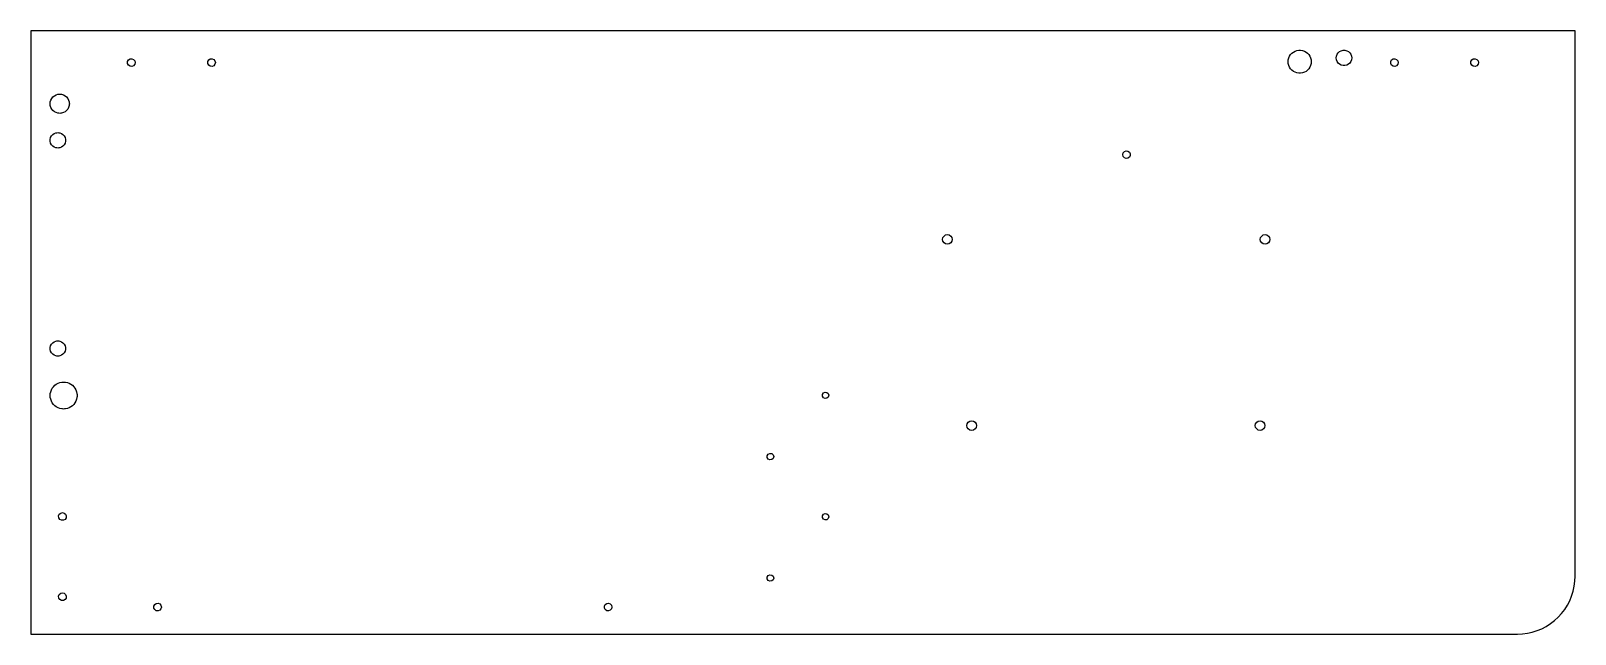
# Model space of a CAD drawing. Header units: metres. Extents: x 0 to 401, y -156 to 0.
import ezdxf

# ---------------------------------------------------------------- set-up
doc = ezdxf.new("R2010")
doc.units = ezdxf.units.M

msp = doc.modelspace()

# ---------------------------------------------------------------- linework, layer by layer
for p, q in [((401, 0), (0, 0)), ((0, 0), (0, -156.5)), ((401, -141.5), (401, 0)), ((25.1291, -7.96068), (25.3515, -7.53688)), ((25.1291, -8.43931), (25.1291, -7.96068)), ((25.3515, -7.53688), (25.7454, -7.26498)), ((25.7454, -7.26498), (26.2205, -7.20729)), ((26.2205, -7.20729), (26.6681, -7.37702)), ((26.6681, -7.37702), (26.9855, -7.73528)), ((26.9855, -7.73528), (27.1, -8.2)), ((45.9491, -7.96068), (46.1715, -7.53688)), ((45.9491, -8.43931), (45.9491, -7.96068)), ((46.1715, -7.53688), (46.5654, -7.26498)), ((46.5654, -7.26498), (47.0405, -7.20729)), ((47.0405, -7.20729), (47.4881, -7.37702)), ((47.4881, -7.37702), (47.8055, -7.73528)), ((47.8055, -7.73528), (47.92, -8.2)), ((326.48, -8), (326.521, -7.50622)), ((326.521, -8.49378), (326.48, -8)), ((326.521, -7.50622), (326.643, -7.0259)), ((326.643, -7.0259), (326.842, -6.57216)), ((326.842, -6.57216), (327.113, -6.15736)), ((327.113, -6.15736), (327.448, -5.79283)), ((327.448, -5.79283), (327.839, -5.4885)), ((327.839, -5.4885), (328.275, -5.25268)), ((328.275, -5.25268), (328.744, -5.0918)), ((328.744, -5.0918), (329.232, -5.01025)), ((329.232, -5.01025), (329.728, -5.01025)), ((329.728, -5.01025), (330.216, -5.0918)), ((330.216, -5.0918), (330.685, -5.25268)), ((330.685, -5.25268), (331.121, -5.4885)), ((331.121, -5.4885), (331.512, -5.79283)), ((331.512, -5.79283), (331.847, -6.15736)), ((331.847, -6.15736), (332.118, -6.57216)), ((332.118, -6.57216), (332.317, -7.0259)), ((332.317, -7.0259), (332.439, -7.50622)), ((332.439, -7.50622), (332.48, -8)), ((332.48, -8), (332.439, -8.49378)), ((338.98, -7), (339.038, -6.52137)), ((339.038, -7.47863), (338.98, -7)), ((339.038, -6.52137), (339.209, -6.07055)), ((339.209, -7.92945), (339.038, -7.47863)), ((339.209, -6.07055), (339.483, -5.67375)), ((339.483, -8.32625), (339.209, -7.92945)), ((339.483, -5.67375), (339.844, -5.35403)), ((339.844, -5.35403), (340.271, -5.12997)), ((340.271, -5.12997), (340.739, -5.01458)), ((340.739, -5.01458), (341.221, -5.01458)), ((341.221, -5.01458), (341.689, -5.12997)), ((341.689, -5.12997), (342.116, -5.35403)), ((342.116, -5.35403), (342.477, -5.67375)), ((342.477, -5.67375), (342.751, -6.07055)), ((342.751, -7.92945), (342.477, -8.32625)), ((342.751, -6.07055), (342.922, -6.52137)), ((342.922, -7.47863), (342.751, -7.92945)), ((342.922, -6.52137), (342.98, -7)), ((342.98, -7), (342.922, -7.47863)), ((353.109, -7.96068), (353.331, -7.53688)), ((353.109, -8.43931), (353.109, -7.96068)), ((353.331, -7.53688), (353.725, -7.26498)), ((353.725, -7.26498), (354.201, -7.20729)), ((354.201, -7.20729), (354.648, -7.37702)), ((354.648, -7.37702), (354.965, -7.73528)), ((354.965, -7.73528), (355.08, -8.2)), ((373.929, -7.96068), (374.151, -7.53688)), ((373.929, -8.43931), (373.929, -7.96068)), ((374.151, -7.53688), (374.545, -7.26498)), ((374.545, -7.26498), (375.021, -7.20729)), ((375.021, -7.20729), (375.468, -7.37702)), ((375.468, -7.37702), (375.785, -7.73528)), ((375.785, -7.73528), (375.9, -8.2)), ((25.3515, -8.86312), (25.1291, -8.43931)), ((25.7454, -9.13502), (25.3515, -8.86312)), ((26.2205, -9.19271), (25.7454, -9.13502)), ((26.6681, -9.02298), (26.2205, -9.19271)), ((26.9855, -8.66472), (26.6681, -9.02298)), ((27.1, -8.2), (26.9855, -8.66472)), ((46.1715, -8.86312), (45.9491, -8.43931)), ((46.5654, -9.13502), (46.1715, -8.86312)), ((47.0405, -9.19271), (46.5654, -9.13502)), ((47.4881, -9.02298), (47.0405, -9.19271)), ((47.8055, -8.66472), (47.4881, -9.02298)), ((47.92, -8.2), (47.8055, -8.66472)), ((326.643, -8.9741), (326.521, -8.49378)), ((326.842, -9.42784), (326.643, -8.9741)), ((327.113, -9.84264), (326.842, -9.42784)), ((327.448, -10.2072), (327.113, -9.84264)), ((327.839, -10.5115), (327.448, -10.2072)), ((328.275, -10.7473), (327.839, -10.5115)), ((328.744, -10.9082), (328.275, -10.7473)), ((329.232, -10.9898), (328.744, -10.9082)), ((329.728, -10.9898), (329.232, -10.9898)), ((330.216, -10.9082), (329.728, -10.9898)), ((330.685, -10.7473), (330.216, -10.9082)), ((331.121, -10.5115), (330.685, -10.7473)), ((331.512, -10.2072), (331.121, -10.5115)), ((331.847, -9.84264), (331.512, -10.2072)), ((332.118, -9.42784), (331.847, -9.84264)), ((332.317, -8.9741), (332.118, -9.42784)), ((332.439, -8.49378), (332.317, -8.9741)), ((339.844, -8.64597), (339.483, -8.32625)), ((340.271, -8.87003), (339.844, -8.64597)), ((340.739, -8.98542), (340.271, -8.87003)), ((341.221, -8.98542), (340.739, -8.98542)), ((341.689, -8.87003), (341.221, -8.98542)), ((342.116, -8.64597), (341.689, -8.87003)), ((342.477, -8.32625), (342.116, -8.64597)), ((353.331, -8.86312), (353.109, -8.43931)), ((353.725, -9.13502), (353.331, -8.86312)), ((354.201, -9.19271), (353.725, -9.13502)), ((354.648, -9.02298), (354.201, -9.19271)), ((354.965, -8.66472), (354.648, -9.02298)), ((355.08, -8.2), (354.965, -8.66472)), ((374.151, -8.86312), (373.929, -8.43931)), ((374.545, -9.13502), (374.151, -8.86312)), ((375.021, -9.19271), (374.545, -9.13502)), ((375.468, -9.02298), (375.021, -9.19271)), ((375.785, -8.66472), (375.468, -9.02298)), ((375.9, -8.2), (375.785, -8.66472)), ((5, -18.9), (5.02402, -18.6561)), ((5.02402, -19.1439), (5, -18.9)), ((5.02402, -18.6561), (5.04804, -18.4123)), ((5.04804, -19.3877), (5.02402, -19.1439)), ((5.04804, -18.4123), (5.1903, -17.9433)), ((5.1903, -19.8567), (5.04804, -19.3877)), ((5.1903, -17.9433), (5.42133, -17.5111)), ((5.42133, -20.2889), (5.1903, -19.8567)), ((5.42133, -17.5111), (5.73223, -17.1322)), ((5.73223, -17.1322), (6.11107, -16.8213)), ((6.11107, -16.8213), (6.54329, -16.5903)), ((6.54329, -16.5903), (7.01227, -16.448)), ((7.01227, -16.448), (7.25614, -16.424)), ((7.25614, -16.424), (7.5, -16.4)), ((7.5, -16.4), (7.74386, -16.424)), ((7.74386, -16.424), (7.98773, -16.448)), ((7.98773, -16.448), (8.45671, -16.5903)), ((8.45671, -16.5903), (8.88893, -16.8213)), ((8.88893, -16.8213), (9.26777, -17.1322)), ((9.26777, -17.1322), (9.57867, -17.5111)), ((9.57867, -17.5111), (9.8097, -17.9433)), ((9.8097, -19.8567), (9.57867, -20.2889)), ((9.8097, -17.9433), (9.95196, -18.4123)), ((9.95196, -19.3877), (9.8097, -19.8567)), ((9.95196, -18.4123), (9.97598, -18.6561)), ((9.97598, -19.1439), (9.95196, -19.3877)), ((9.97598, -18.6561), (10, -18.9)), ((10, -18.9), (9.97598, -19.1439)), ((5.73223, -20.6678), (5.42133, -20.2889)), ((6.11107, -20.9787), (5.73223, -20.6678)), ((6.54329, -21.2097), (6.11107, -20.9787)), ((7.01227, -21.352), (6.54329, -21.2097)), ((7.25614, -21.376), (7.01227, -21.352)), ((7.5, -21.4), (7.25614, -21.376)), ((7.74386, -21.376), (7.5, -21.4)), ((7.98773, -21.352), (7.74386, -21.376)), ((8.45671, -21.2097), (7.98773, -21.352)), ((8.88893, -20.9787), (8.45671, -21.2097)), ((9.26777, -20.6678), (8.88893, -20.9787)), ((9.57867, -20.2889), (9.26777, -20.6678)), ((5.01458, -28.1589), (5.12997, -27.6908)), ((5.12997, -27.6908), (5.35403, -27.2639)), ((5.35403, -27.2639), (5.67375, -26.903)), ((5.67375, -26.903), (6.07055, -26.6291)), ((6.07055, -26.6291), (6.52137, -26.4581)), ((6.52137, -26.4581), (6.76068, -26.4291)), ((6.76068, -26.4291), (7, -26.4)), ((7, -26.4), (7.23932, -26.4291)), ((7.23932, -26.4291), (7.47863, -26.4581)), ((7.47863, -26.4581), (7.92945, -26.6291)), ((7.92945, -26.6291), (8.32625, -26.903)), ((8.32625, -26.903), (8.64597, -27.2639)), ((8.64597, -27.2639), (8.87003, -27.6908)), ((8.87003, -27.6908), (8.98542, -28.1589)), ((5.01458, -28.6411), (5.01458, -28.1589)), ((5.12997, -29.1092), (5.01458, -28.6411)), ((5.35403, -29.5361), (5.12997, -29.1092)), ((5.67375, -29.897), (5.35403, -29.5361)), ((6.07055, -30.1709), (5.67375, -29.897)), ((6.52137, -30.3419), (6.07055, -30.1709)), ((6.76068, -30.3709), (6.52137, -30.3419)), ((7, -30.4), (6.76068, -30.3709)), ((7.23932, -30.3709), (7, -30.4)), ((7.47863, -30.3419), (7.23932, -30.3709)), ((7.92945, -30.1709), (7.47863, -30.3419)), ((8.32625, -29.897), (7.92945, -30.1709)), ((8.64597, -29.5361), (8.32625, -29.897)), ((8.87003, -29.1092), (8.64597, -29.5361)), ((8.98542, -28.6411), (8.87003, -29.1092)), ((8.98542, -28.1589), (8.98542, -28.6411)), ((283.512, -32.1), (283.626, -31.6353)), ((283.626, -31.6353), (283.944, -31.277)), ((283.944, -31.277), (284.391, -31.1073)), ((284.391, -31.1073), (284.866, -31.165)), ((284.866, -31.165), (285.26, -31.4369)), ((285.26, -31.4369), (285.483, -31.8607)), ((285.483, -31.8607), (285.483, -32.3393)), ((283.626, -32.5647), (283.512, -32.1)), ((283.944, -32.923), (283.626, -32.5647)), ((284.391, -33.0927), (283.944, -32.923)), ((284.866, -33.035), (284.391, -33.0927)), ((285.26, -32.7631), (284.866, -33.035)), ((285.483, -32.3393), (285.26, -32.7631)), ((236.75, -54.1), (236.845, -53.6216)), ((236.845, -54.5784), (236.75, -54.1)), ((236.845, -53.6216), (237.116, -53.2161)), ((237.116, -54.9839), (236.845, -54.5784)), ((237.116, -53.2161), (237.522, -52.9451)), ((237.522, -55.2548), (237.116, -54.9839)), ((237.522, -52.9451), (238, -52.85)), ((238, -55.35), (237.522, -55.2548)), ((238, -52.85), (238.478, -52.9451)), ((238.478, -55.2548), (238, -55.35)), ((238.478, -52.9451), (238.884, -53.2161)), ((238.884, -54.9839), (238.478, -55.2548)), ((238.884, -53.2161), (239.155, -53.6216)), ((239.155, -54.5784), (238.884, -54.9839)), ((239.155, -53.6216), (239.25, -54.1)), ((239.25, -54.1), (239.155, -54.5784)), ((319.25, -54.1), (319.345, -53.6216)), ((319.345, -54.5784), (319.25, -54.1)), ((319.345, -53.6216), (319.616, -53.2161)), ((319.616, -54.9839), (319.345, -54.5784)), ((319.616, -53.2161), (320.022, -52.9451)), ((320.022, -55.2548), (319.616, -54.9839)), ((320.022, -52.9451), (320.5, -52.85)), ((320.5, -55.35), (320.022, -55.2548)), ((320.5, -52.85), (320.978, -52.9451)), ((320.978, -55.2548), (320.5, -55.35)), ((320.978, -52.9451), (321.384, -53.2161)), ((321.384, -54.9839), (320.978, -55.2548)), ((321.384, -53.2161), (321.655, -53.6216)), ((321.655, -54.5784), (321.384, -54.9839)), ((321.655, -53.6216), (321.75, -54.1)), ((321.75, -54.1), (321.655, -54.5784)), ((5.01458, -82.1589), (5.12997, -81.6908)), ((5.01458, -82.6411), (5.01458, -82.1589)), ((5.12997, -83.1092), (5.01458, -82.6411)), ((5.12997, -81.6908), (5.35403, -81.2639)), ((5.35403, -83.5361), (5.12997, -83.1092)), ((5.35403, -81.2639), (5.67375, -80.903)), ((5.67375, -83.897), (5.35403, -83.5361)), ((5.67375, -80.903), (6.07055, -80.6291)), ((6.07055, -84.1709), (5.67375, -83.897)), ((6.07055, -80.6291), (6.52137, -80.4581)), ((6.52137, -84.3419), (6.07055, -84.1709)), ((6.52137, -80.4581), (6.76068, -80.4291)), ((6.76068, -80.4291), (7, -80.4)), ((7, -80.4), (7.23932, -80.4291)), ((7.23932, -80.4291), (7.47863, -80.4581)), ((7.47863, -80.4581), (7.92945, -80.6291)), ((7.92945, -84.1709), (7.47863, -84.3419)), ((7.92945, -80.6291), (8.32625, -80.903)), ((8.32625, -83.897), (7.92945, -84.1709)), ((8.32625, -80.903), (8.64597, -81.2639)), ((8.64597, -83.5361), (8.32625, -83.897)), ((8.64597, -81.2639), (8.87003, -81.6908)), ((8.87003, -83.1092), (8.64597, -83.5361)), ((8.87003, -81.6908), (8.98542, -82.1589)), ((8.98542, -82.6411), (8.87003, -83.1092)), ((8.98542, -82.1589), (8.98542, -82.6411)), ((6.76068, -84.3709), (6.52137, -84.3419)), ((7, -84.4), (6.76068, -84.3709)), ((7.23932, -84.3709), (7, -84.4)), ((7.47863, -84.3419), (7.23932, -84.3709)), ((5.85488, -92.308), (6.20799, -91.9549)), ((6.20799, -91.9549), (6.60776, -91.6556)), ((6.60776, -91.6556), (7.04605, -91.4163)), ((7.04605, -91.4163), (7.51394, -91.2418)), ((7.51394, -91.2418), (8.0019, -91.1356)), ((8.0019, -91.1356), (8.25095, -91.1178)), ((8.25095, -91.1178), (8.5, -91.1)), ((8.5, -91.1), (8.74905, -91.1178)), ((8.74905, -91.1178), (8.9981, -91.1356)), ((8.9981, -91.1356), (9.48606, -91.2418)), ((9.48606, -91.2418), (9.95395, -91.4163)), ((9.95395, -91.4163), (10.3922, -91.6556)), ((10.3922, -91.6556), (10.792, -91.9549)), ((10.792, -91.9549), (11.1451, -92.308)), ((5, -94.6), (5.01781, -94.3509)), ((5.01781, -94.8491), (5, -94.6)), ((5.01781, -94.3509), (5.03562, -94.1019)), ((5.03562, -95.0981), (5.01781, -94.8491)), ((5.03562, -94.1019), (5.14177, -93.6139)), ((5.14177, -95.5861), (5.03562, -95.0981)), ((5.14177, -93.6139), (5.31629, -93.146)), ((5.31629, -96.054), (5.14177, -95.5861)), ((5.31629, -93.146), (5.55561, -92.7078)), ((5.55561, -96.4922), (5.31629, -96.054)), ((5.55561, -92.7078), (5.85488, -92.308)), ((11.1451, -92.308), (11.4444, -92.7078)), ((11.4444, -92.7078), (11.6837, -93.146)), ((11.6837, -96.054), (11.4444, -96.4922)), ((11.6837, -93.146), (11.8582, -93.6139)), ((11.8582, -95.5861), (11.6837, -96.054)), ((11.8582, -93.6139), (11.9644, -94.1019)), ((11.9644, -95.0981), (11.8582, -95.5861)), ((11.9644, -94.1019), (11.9822, -94.3509)), ((11.9822, -94.8491), (11.9644, -95.0981)), ((11.9822, -94.3509), (12, -94.6)), ((12, -94.6), (11.9822, -94.8491)), ((205.534, -94.3105), (205.793, -93.9076)), ((205.534, -94.7895), (205.534, -94.3105)), ((205.793, -95.1924), (205.534, -94.7895)), ((205.793, -93.9076), (206.229, -93.7087)), ((206.229, -95.3913), (205.793, -95.1924)), ((206.229, -93.7087), (206.703, -93.7768)), ((206.703, -95.3232), (206.229, -95.3913)), ((206.703, -93.7768), (207.065, -94.0905)), ((207.065, -95.0095), (206.703, -95.3232)), ((207.065, -94.0905), (207.2, -94.55)), ((207.2, -94.55), (207.065, -95.0095)), ((5.85488, -96.892), (5.55561, -96.4922)), ((6.20799, -97.2451), (5.85488, -96.892)), ((6.60776, -97.5444), (6.20799, -97.2451)), ((7.04605, -97.7837), (6.60776, -97.5444)), ((7.51394, -97.9582), (7.04605, -97.7837)), ((8.0019, -98.0644), (7.51394, -97.9582)), ((8.25095, -98.0822), (8.0019, -98.0644)), ((8.5, -98.1), (8.25095, -98.0822)), ((8.74905, -98.0822), (8.5, -98.1)), ((8.9981, -98.0644), (8.74905, -98.0822)), ((9.48606, -97.9582), (8.9981, -98.0644)), ((9.95395, -97.7837), (9.48606, -97.9582)), ((10.3922, -97.5444), (9.95395, -97.7837)), ((10.792, -97.2451), (10.3922, -97.5444)), ((11.1451, -96.892), (10.792, -97.2451)), ((11.4444, -96.4922), (11.1451, -96.892)), ((243.05, -102.4), (243.145, -101.922)), ((243.145, -102.878), (243.05, -102.4)), ((243.145, -101.922), (243.416, -101.516)), ((243.416, -103.284), (243.145, -102.878)), ((243.416, -101.516), (243.822, -101.245)), ((243.822, -103.555), (243.416, -103.284)), ((243.822, -101.245), (244.3, -101.15)), ((244.3, -103.65), (243.822, -103.555)), ((244.3, -101.15), (244.778, -101.245)), ((244.778, -103.555), (244.3, -103.65)), ((244.778, -101.245), (245.184, -101.516)), ((245.184, -103.284), (244.778, -103.555)), ((245.184, -101.516), (245.455, -101.922)), ((245.455, -102.878), (245.184, -103.284)), ((245.455, -101.922), (245.55, -102.4)), ((245.55, -102.4), (245.455, -102.878)), ((317.95, -102.4), (318.045, -101.922)), ((318.045, -102.878), (317.95, -102.4)), ((318.045, -101.922), (318.316, -101.516)), ((318.316, -103.284), (318.045, -102.878)), ((318.316, -101.516), (318.722, -101.245)), ((318.722, -103.555), (318.316, -103.284)), ((318.722, -101.245), (319.2, -101.15)), ((319.2, -103.65), (318.722, -103.555)), ((319.2, -101.15), (319.678, -101.245)), ((319.678, -103.555), (319.2, -103.65)), ((319.678, -101.245), (320.084, -101.516)), ((320.084, -103.284), (319.678, -103.555)), ((320.084, -101.516), (320.355, -101.922)), ((320.355, -102.878), (320.084, -103.284)), ((320.355, -101.922), (320.45, -102.4)), ((320.45, -102.4), (320.355, -102.878)), ((191.234, -110.211), (191.493, -109.808)), ((191.234, -110.689), (191.234, -110.211)), ((191.493, -111.092), (191.234, -110.689)), ((191.493, -109.808), (191.929, -109.609)), ((191.929, -111.291), (191.493, -111.092)), ((191.929, -109.609), (192.403, -109.677)), ((192.403, -111.223), (191.929, -111.291)), ((192.403, -109.677), (192.765, -109.99)), ((192.765, -110.91), (192.403, -111.223)), ((192.765, -109.99), (192.9, -110.45)), ((192.9, -110.45), (192.765, -110.91)), ((7.20729, -125.859), (7.37702, -125.412)), ((7.26498, -126.335), (7.20729, -125.859)), ((7.53688, -126.729), (7.26498, -126.335)), ((7.37702, -125.412), (7.73528, -125.095)), ((7.96068, -126.951), (7.53688, -126.729)), ((7.73528, -125.095), (8.2, -124.98)), ((8.43931, -126.951), (7.96068, -126.951)), ((8.2, -124.98), (8.66472, -125.095)), ((8.86312, -126.729), (8.43931, -126.951)), ((8.66472, -125.095), (9.02298, -125.412)), ((9.13502, -126.335), (8.86312, -126.729)), ((9.02298, -125.412), (9.19271, -125.859)), ((9.19271, -125.859), (9.13502, -126.335)), ((205.534, -125.811), (205.793, -125.408)), ((205.534, -126.289), (205.534, -125.811)), ((205.793, -126.692), (205.534, -126.289)), ((205.793, -125.408), (206.229, -125.209)), ((206.229, -126.891), (205.793, -126.692)), ((206.229, -125.209), (206.703, -125.277)), ((206.703, -126.823), (206.229, -126.891)), ((206.703, -125.277), (207.065, -125.59)), ((207.065, -126.51), (206.703, -126.823)), ((207.065, -125.59), (207.2, -126.05)), ((207.2, -126.05), (207.065, -126.51)), ((191.234, -141.711), (191.493, -141.308)), ((191.234, -142.189), (191.234, -141.711)), ((191.493, -142.592), (191.234, -142.189)), ((191.493, -141.308), (191.929, -141.109)), ((191.929, -142.791), (191.493, -142.592)), ((191.929, -141.109), (192.403, -141.177)), ((192.403, -142.723), (191.929, -142.791)), ((192.403, -141.177), (192.765, -141.49)), ((192.765, -142.41), (192.403, -142.723)), ((192.765, -141.49), (192.9, -141.95)), ((192.9, -141.95), (192.765, -142.41)), ((400.489, -145.382), (400.772, -144.105)), ((400.772, -144.105), (400.943, -142.807)), ((400.943, -142.807), (401, -141.5)), ((7.20729, -146.679), (7.37702, -146.232)), ((7.26498, -147.155), (7.20729, -146.679)), ((7.53688, -147.549), (7.26498, -147.155)), ((7.37702, -146.232), (7.73528, -145.915)), ((7.96068, -147.771), (7.53688, -147.549)), ((7.73528, -145.915), (8.2, -145.8)), ((8.43931, -147.771), (7.96068, -147.771)), ((8.2, -145.8), (8.66472, -145.915)), ((8.86312, -147.549), (8.43931, -147.771)), ((8.66472, -145.915), (9.02298, -146.232)), ((9.13502, -147.155), (8.86312, -147.549)), ((9.02298, -146.232), (9.19271, -146.679)), ((9.19271, -146.679), (9.13502, -147.155)), ((398.99, -149), (399.595, -147.839)), ((399.595, -147.839), (400.095, -146.63)), ((400.095, -146.63), (400.489, -145.382)), ((31.9291, -149.261), (32.1515, -148.837)), ((31.9291, -149.739), (31.9291, -149.261)), ((32.1515, -150.163), (31.9291, -149.739)), ((32.1515, -148.837), (32.5454, -148.565)), ((32.5454, -150.435), (32.1515, -150.163)), ((32.5454, -148.565), (33.0205, -148.507)), ((33.0205, -150.493), (32.5454, -150.435)), ((33.0205, -148.507), (33.4681, -148.677)), ((33.4681, -150.323), (33.0205, -150.493)), ((33.4681, -148.677), (33.7855, -149.035)), ((33.7855, -149.965), (33.4681, -150.323)), ((33.7855, -149.035), (33.9, -149.5)), ((33.9, -149.5), (33.7855, -149.965)), ((148.929, -149.261), (149.151, -148.837)), ((148.929, -149.739), (148.929, -149.261)), ((149.151, -150.163), (148.929, -149.739)), ((149.151, -148.837), (149.545, -148.565)), ((149.545, -150.435), (149.151, -150.163)), ((149.545, -148.565), (150.021, -148.507)), ((150.021, -150.493), (149.545, -150.435)), ((150.021, -148.507), (150.468, -148.677)), ((150.468, -150.323), (150.021, -150.493)), ((150.468, -148.677), (150.785, -149.035)), ((150.785, -149.965), (150.468, -150.323)), ((150.785, -149.035), (150.9, -149.5)), ((150.9, -149.5), (150.785, -149.965)), ((395.642, -152.991), (396.607, -152.107)), ((396.607, -152.107), (397.491, -151.142)), ((397.491, -151.142), (398.287, -150.104)), ((398.287, -150.104), (398.99, -149)), ((387.307, -156.443), (388.605, -156.272)), ((388.605, -156.272), (389.882, -155.989)), ((389.882, -155.989), (391.13, -155.595)), ((391.13, -155.595), (392.339, -155.095)), ((392.339, -155.095), (393.5, -154.49)), ((393.5, -154.49), (394.604, -153.787)), ((394.604, -153.787), (395.642, -152.991)), ((0, -156.5), (386, -156.5)), ((386, -156.5), (387.307, -156.443))]:
    msp.add_line(p, q)

doc.saveas('drawing.dxf')
